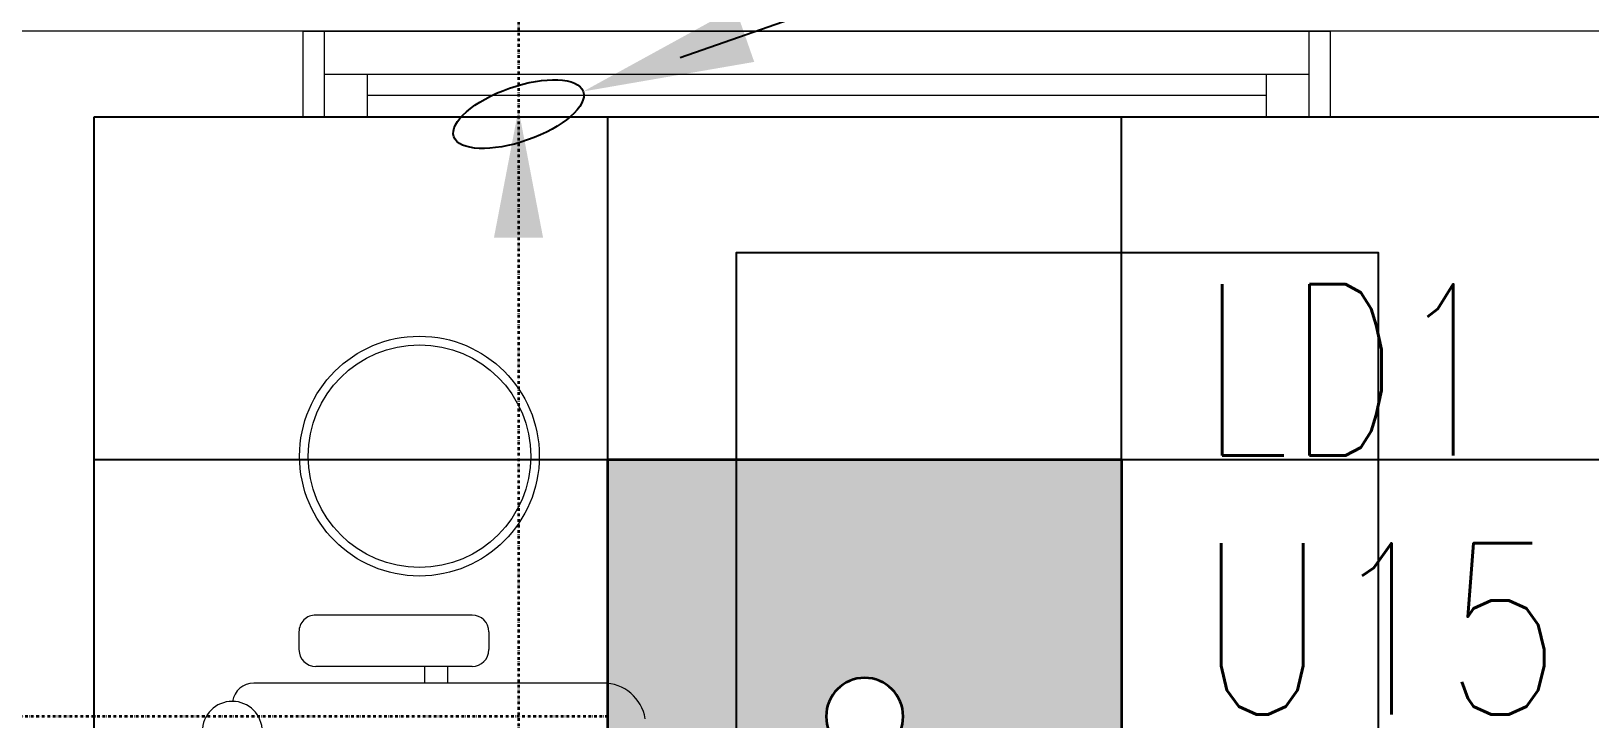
# Model space of a CAD drawing. Extents: x -12260 to 184725, y -29287 to 19916.
# Drawn here: x 34902 to 36723, y -3513 to -2710 of the extents above; entities that cross this region are included whole.
import ezdxf
from ezdxf import colors
from ezdxf.entities.mleader import LeaderData, LeaderLine
from ezdxf.enums import TextEntityAlignment as Align
from ezdxf.math import Vec2, Vec3

# ---------------------------------------------------------------- set-up
doc = ezdxf.new("R2010")
doc.units = 0
doc.header["$LTSCALE"] = 0.25
doc.linetypes.add('DASHDOT', pattern=[25.4, 12.7, -6.35, 0, -6.35])
for name, color, linetype, lineweight in [('01-First Floor-FUR$0$Aluminum', 251, 'Continuous', 5), ('01-First Floor-FUR$0$LOADING', 253, 'Continuous', 5), ('01-First Floor-FUR$0$Walls', 251, 'Continuous', 5), ('E-LITE-CIRC', 6, 'Continuous', 25), ('E-LITE-CIRC-NUMB', 6, 'Continuous', 25), ('E-LITE-CLNG', 150, 'Continuous', 35), ('E-LITE-CLNG-CNDT', 6, 'DASHDOT', 35), ('E-LITE-CLNG-CNDT @ 100', 6, 'DASHDOT', 35), ('E-LITE-CTRL', 6, 'Continuous', 25), ('E-LITE-IDEN', 6, 'Continuous', 25), ('E-LITE-TEXT', 6, 'Continuous', 25)]:
    doc.layers.add(name, color=color, linetype=linetype, lineweight=lineweight)
doc.layers.add('01-First Floor-FUR$0$FALSE CEILING', color=251, linetype='Continuous')
doc.styles.add('DC_Elc_Romans', font='elc_romans.shx', dxfattribs={"width": 0.7})
doc.styles.add('DC_SIMPLEX', font='SIMPLEX.shx', dxfattribs={"width": 0.7})

# ---------------------------------------------------------------- blocks, each defined once
blk = doc.blocks.new('DC_Arrow-ArrowEllipse')
at = {"color": 0}
blk.add_ellipse((0, 0), major_axis=(0.4, 0), ratio=0.4, dxfattribs=at)
at = {"color": 0, "ltscale": 0.5}
blk.add_solid([(-1.4, 0.1667), (-0.4, 0), (-1.4, -0.1667)], dxfattribs=at)
blk = doc.blocks.new('*U17')
blk.add_hatch(color=256).paths.add_polyline_path([(-0.287, 0), (0, -1.5), (0.287, 0)])
blk = doc.blocks.new('*U229')
h = blk.add_hatch(color=254)
h.dxf.hatch_style = 1
h.paths.add_polyline_path([(-300, 300), (-300, -300), (300, -300), (300, 300)])
edge = h.paths.add_edge_path(flags=16)
edge.add_arc((0, 0), 45, 0, 360)
blk.add_lwpolyline([(-300, 300), (-300, -300), (300, -300), (300, 300)], close=True)
blk.add_circle((0, 0), 45)
at = {"layer": 'E-LITE-CIRC-NUMB', "style": 'DC_SIMPLEX', "width": 0.7, "flags": 8}
blk.add_attdef('CIRCUIT', text='', height=200, rotation=0, dxfattribs=at).set_placement((-473.9, 300), align=Align.RIGHT)
at = {"layer": 'E-LITE-CTRL', "style": 'DC_SIMPLEX', "width": 0.7, "flags": 8}
blk.add_attdef('CONTROL', (1118.9, -935), '', height=200, rotation=360, dxfattribs=at)
at = {"layer": 'E-LITE-IDEN', "style": 'DC_SIMPLEX', "width": 0.7, "flags": 8}
blk.add_attdef('TYPE', (460.4, 457.6), '', height=200, rotation=360, dxfattribs=at)
blk = doc.blocks.new('01-First Floor-FUR$0$WM00001-P')
at = {"layer": '01-First Floor-FUR$0$LOADING'}
for radius in [0.14, 0.13]:
    blk.add_circle((0, 0), radius, dxfattribs=at)
blk = doc.blocks.new('01-First Floor-FUR$0$GF21018-P')
at = {"color": 0}
for p, q in [((-0.2207, 0.4756), (-0.2207, 0.0675)), ((-0.2806, 0.3422), (-0.2598, 0.3422)), ((-0.3002, 0.3226), (-0.3002, 0.14)), ((-0.2402, 0.3226), (-0.2402, 0.14)), ((-0.2402, 0.2937), (-0.2207, 0.2937)), ((-0.2402, 0.2671), (-0.2207, 0.2671)), ((-0.2806, 0.1204), (-0.2598, 0.1204))]:
    blk.add_line(p, q, dxfattribs=at)
for centre, radius, start, end in [((-0.1707, 0.4756), 0.05, 99.6329, 180), ((-0.2806, 0.3226), 0.0196, 90, 180), ((-0.2598, 0.3226), 0.0196, 360, 90), ((-0.2806, 0.14), 0.0196, 180, 270), ((-0.2598, 0.14), 0.0196, 270, 360), ((-0.1643, 0.0425), 0.0351, 90, 270), ((-0.1957, 0.0675), 0.025, 180, 261.4721)]:
    blk.add_arc(centre, radius, start, end, dxfattribs=at)
blk = doc.blocks.new('01-First Floor-FUR$0$A$C37be4daf')
at = {"layer": '01-First Floor-FUR$0$Aluminum'}
for p, q in [((1416, 598.2), (216, 598.2)), ((241, 498.2), (241, 598.2)), ((291, 548.2), (291, 598.2)), ((1341, 548.2), (1341, 598.2)), ((1391, 498.2), (1391, 598.2)), ((291, 573.2), (1341, 573.2)), ((1391, 548.2), (241, 548.2)), ((1416, 498.2), (216, 498.2))]:
    blk.add_line(p, q, dxfattribs=at)
at = {"layer": '01-First Floor-FUR$0$Walls'}
for p, q in [((216, 498.2), (216, 598.2)), ((1416, 498.2), (1416, 598.2))]:
    blk.add_line(p, q, dxfattribs=at)
blk = doc.blocks.new('01-First Floor-FUR')
at = {"layer": '01-First Floor-FUR$0$FALSE CEILING', "linetype": 'Continuous'}
for p, q in [((35576, -6810), (35576, -2810)), ((36176, -6810), (36176, -2810)), ((34976, -3210), (38476, -3210))]:
    blk.add_line(p, q, dxfattribs=at)
at = {"layer": '01-First Floor-FUR$0$FALSE CEILING'}
blk.add_lwpolyline([(34976, -2810), (38476, -2810), (38476, -6810), (34976, -6810)], close=True, dxfattribs=at)
at = {"layer": '01-First Floor-FUR$0$FALSE CEILING', "elevation": -0.1}
blk.add_lwpolyline([(35726, -4468.9), (36476, -4468.9), (36476, -2968.9), (35726, -2968.9)], close=True, dxfattribs=at)
at = {"layer": '01-First Floor-FUR$0$LOADING', "elevation": -0.1}
blk.add_lwpolyline([(35726, -4468.9), (36476, -4468.9), (36476, -2968.9), (35726, -2968.9)], close=True, dxfattribs=at)
at = {"layer": '01-First Floor-FUR$0$Walls'}
for p, q in [((42876, -2710), (34876, -2710)), ((38476, -2810), (34976, -2810)), ((34976, -2810), (34976, -4480))]:
    blk.add_line(p, q, dxfattribs=at)
at = {"rotation": 180}
blk.add_blockref('01-First Floor-FUR$0$A$C37be4daf', (36635.8, -2211.8), dxfattribs=at)
at = {"layer": '01-First Floor-FUR$0$LOADING', "extrusion": (2.25644e-18, -2.24019e-05, -1), "xscale": -1000, "yscale": 1000, "zscale": 1000, "rotation": 90}
blk.add_blockref('01-First Floor-FUR$0$WM00001-P', (-35356, -3206.1, 0.2), dxfattribs=at)
at = {"layer": '01-First Floor-FUR$0$LOADING', "extrusion": (-7.77426e-06, 2.24021e-05, 1), "xscale": 1000, "yscale": 1000, "zscale": 1000, "rotation": 269.9985892449479}
blk.add_blockref('01-First Floor-FUR$0$GF21018-P', (35094.9, -3691.8, -0.5), dxfattribs=at)

msp = doc.modelspace()

# ---------------------------------------------------------------- linework, layer by layer
at = {"layer": 'E-LITE-CLNG-CNDT', "elevation": 0}
msp.add_lwpolyline([(7774.3, 2768.9), (7774.3, -2298.4, 0.414214), (7874.3, -2398.4), (35396.7, -2398.4, -0.414214), (35471.7, -2473.4), (35471.7, -5282.7, 0.24862), (35515.6, -5365.5), (35876, -5610)], format="xyb", dxfattribs=at)
at = {"layer": 'E-LITE-CLNG-CNDT', "color": 1, "elevation": 0}
msp.add_lwpolyline([(35576, -3510), (34778.9, -3510, 0.414214), (34678.9, -3610), (34678.9, -6544.6, -0.267949), (34628.9, -6631.2), (34276, -6730.2)], format="xyb", dxfattribs=at)

# ---------------------------------------------------------------- block references
at = {"layer": 'E-LITE-CLNG'}
ref = msp.add_blockref('*U229', (35876, -3510), dxfattribs=dict(at, xscale=-1))
ref.add_attrib('TYPE', 'LD1', (36269.5, -3205.5), dxfattribs={"layer": 'E-LITE-IDEN', "height": 200, "rotation": 0, "style": 'DC_SIMPLEX', "width": 0.7, "flags": 8})
at = {"layer": 'E-LITE-CLNG-CNDT'}
msp.add_blockref('01-First Floor-FUR', (0, 0), dxfattribs=at)
at = {"layer": 'E-LITE-CLNG-CNDT @ 100', "xscale": 100, "yscale": 100, "zscale": 100, "rotation": 180}
msp.add_blockref('*U17', (35471.7, -2951.1, 0), dxfattribs=at)

# ---------------------------------------------------------------- texts
at = {"layer": 'E-LITE-CIRC', "style": 'DC_SIMPLEX', "width": 0.8}
msp.add_text('U15', height=200, rotation=0, dxfattribs=at).set_placement((36264.9, -3507.9, 0))

# ---------------------------------------------------------------- leaders
at = {"layer": 'E-LITE-TEXT'}
ml = msp.add_multileader_mtext('Standard', dxfattribs=at)
ml.set_content('TO LP-F1/L17', color=256, style='DC_Elc_Romans')
ml.set_leader_properties(color=45)
ml.set_arrow_properties(name='DC_Arrow-ArrowEllipse')
ml.build(insert=Vec2(0, 0))
ml.multileader.update_dxf_attribs({"dogleg_length": 2, "arrow_head_size": 200, "scale": 100})
ctx = ml.context
ctx.base_point, ctx.scale, ctx.char_height, ctx.arrow_head_size, ctx.landing_gap_size, ctx.plane_origin = Vec3(36488.5, -2521.3, 0), 100, 200, 200, 200, Vec3(27494.8, -530.3, 0)
notes = []
notes.append((ctx, [(0, (1, 1, 0), (36288.5, -2521.3, 0), (1, 0), 200, [(0, [(35471.7, -2806.8, 0)], 0, [])])]))
ctx.mtext.insert, ctx.mtext.flow_direction = Vec3(36688.5, -2388, 0), 5
ml = msp.add_multileader_mtext('Standard', dxfattribs=at)
ml.set_content('U10 TO U20 DOWN TO GF ', color=256, style='DC_Elc_Romans')
ml.set_leader_properties(color=45)
ml.set_arrow_properties(name='DC_Arrow-ArrowEllipse')
ml.build(insert=Vec2(0, 0))
ml.multileader.update_dxf_attribs({"dogleg_length": 2, "arrow_head_size": 200, "scale": 100})
ctx = ml.context
ctx.base_point, ctx.scale, ctx.char_height, ctx.arrow_head_size, ctx.landing_gap_size, ctx.plane_origin = Vec3(24592.7, -3168.3), 100, 200, 200, 200, Vec3(8849.4, -2456)
notes.append((ctx, [(0, (1, 1, 0), (24392.7, -3168.3), (1, 0), 200, [(0, [(24016.2, -4128)], 0, [])])]))
ctx.mtext.insert, ctx.mtext.width, ctx.mtext.flow_direction = Vec3(24792.7, -3068.3), 1599.322, 5
for ctx, leaders in notes:
    for number, flags, end, landing, length, lines in leaders:
        leader = LeaderData()
        leader.index, (leader.has_last_leader_line, leader.has_dogleg_vector, leader.attachment_direction) = number, flags
        leader.last_leader_point, leader.dogleg_vector, leader.dogleg_length = Vec3(end), Vec3(landing), length
        for number, points, colour, breaks in lines:
            line = LeaderLine()
            line.index, line.vertices, line.color, line.breaks = number, Vec3.list(points), colors.encode_raw_color(colour), breaks
            leader.lines.append(line)
        ctx.leaders.append(leader)

doc.saveas('drawing.dxf')
